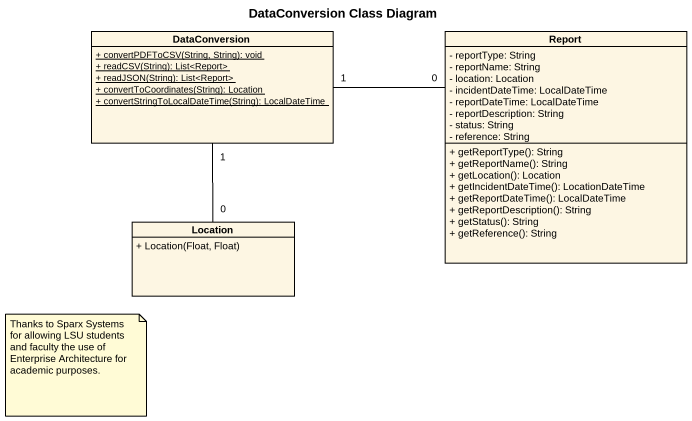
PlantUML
@startuml
title DataConversion Class Diagram
hide circle
hide empty members
skinparam classAttributeIconSize 0
class DataConversion {
  {static} + convertPDFToCSV(String, String): void
  {static} + readCSV(String): List<Report>
  {static} + readJSON(String): List<Report>
  {static} + convertToCoordinates(String): Location
  {static} + convertStringToLocalDateTime(String): LocalDateTime
}
class Report {
  - reportType: String
  - reportName: String
  - location: Location
  - incidentDateTime: LocalDateTime
  - reportDateTime: LocalDateTime
  - reportDescription: String
  - status: String
  - reference: String
  + getReportType(): String
  + getReportName(): String
  + getLocation(): Location
  + getIncidentDateTime(): LocationDateTime
  + getReportDateTime(): LocalDateTime
  + getReportDescription(): String
  + getStatus(): String
  + getReference(): String
}
class Location {
  + Location(Float, Float)
}
DataConversion "1" -right- "0" Report
DataConversion "1" -- "0" Location
note as N1
  Thanks to Sparx Systems for allowing LSU students and faculty the use of Enterprise Architecture for academic purposes.
end note
@enduml
